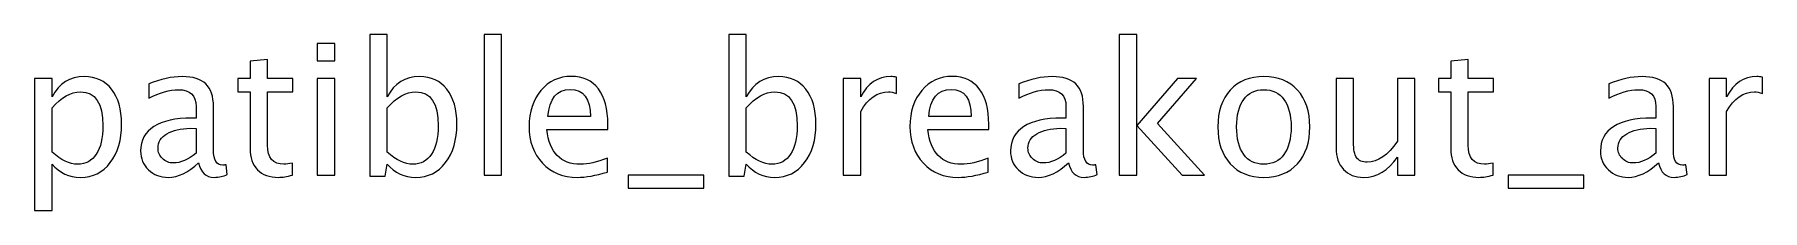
# Model space of a CAD drawing. Header units: centimetres. Extents: x -55 to 43, y -73 to 74.
# Drawn here: x 8.8 to 20.87, y 32.39 to 33.62 of the extents above; entities that cross this region are included whole.
import ezdxf

# ---------------------------------------------------------------- set-up
doc = ezdxf.new("R2010")
doc.units = ezdxf.units.CM
doc.header["$MEASUREMENT"] = 0
doc.layers.add('Layer 1', color=7, linetype='Continuous')

msp = doc.modelspace()

# ---------------------------------------------------------------- linework, layer by layer
at = {"layer": 'Layer 1'}
for points, knots in [([(11.13757, 32.63235), (11.13757, 32.63235), (11.13757, 33.61914), (11.13757, 33.61914), (11.13757, 33.61914), (11.13757, 33.61914), (11.25949, 33.61914), (11.25949, 33.61914), (11.25949, 33.61914), (11.25949, 33.61914), (11.25949, 33.18586), (11.25949, 33.18586), (11.25949, 33.18586), (11.30944, 33.28005), (11.38459, 33.32704), (11.4847, 33.32704), (11.4847, 33.32704), (11.56577, 33.32704), (11.62948, 33.29762), (11.67605, 33.23856), (11.67605, 33.23856), (11.72262, 33.17951), (11.7459, 33.09886), (11.7459, 32.99663), (11.7459, 32.99663), (11.7459, 32.88529), (11.71944, 32.79533), (11.66674, 32.72718), (11.66674, 32.72718), (11.61403, 32.65881), (11.54461, 32.62473), (11.45867, 32.62473), (11.45867, 32.62473), (11.37887, 32.62473), (11.31241, 32.65521), (11.25949, 32.71638), (11.25949, 32.71638), (11.25949, 32.71638), (11.24467, 32.63235), (11.24467, 32.63235), (11.24467, 32.63235), (11.24467, 32.63235), (11.13757, 32.63235), (11.13757, 32.63235)], [0, 0, 0, 0, 0.08333333, 0.08333333, 0.08333333, 0.08333333, 0.16666667, 0.16666667, 0.16666667, 0.16666667, 0.25, 0.25, 0.25, 0.25, 0.33333333, 0.33333333, 0.33333333, 0.33333333, 0.41666667, 0.41666667, 0.41666667, 0.41666667, 0.5, 0.5, 0.5, 0.5, 0.58333333, 0.58333333, 0.58333333, 0.58333333, 0.66666667, 0.66666667, 0.66666667, 0.66666667, 0.75, 0.75, 0.75, 0.75, 0.83333333, 0.83333333, 0.83333333, 0.83333333, 1, 1, 1, 1]), ([(11.93682, 32.63997), (11.93682, 32.63997), (11.93682, 33.61914), (11.93682, 33.61914), (11.93682, 33.61914), (11.93682, 33.61914), (12.05874, 33.61914), (12.05874, 33.61914), (12.05874, 33.61914), (12.05874, 33.61914), (12.05874, 32.63997), (12.05874, 32.63997), (12.05874, 32.63997), (12.05874, 32.63997), (11.93682, 32.63997), (11.93682, 32.63997)], [0, 0, 0, 0, 0.2, 0.2, 0.2, 0.2, 0.4, 0.4, 0.4, 0.4, 0.6, 0.6, 0.6, 0.6, 1, 1, 1, 1]), ([(13.64645, 32.63235), (13.64645, 32.63235), (13.64645, 33.61914), (13.64645, 33.61914), (13.64645, 33.61914), (13.64645, 33.61914), (13.76837, 33.61914), (13.76837, 33.61914), (13.76837, 33.61914), (13.76837, 33.61914), (13.76837, 33.18586), (13.76837, 33.18586), (13.76837, 33.18586), (13.81832, 33.28005), (13.89347, 33.32704), (13.99358, 33.32704), (13.99358, 33.32704), (14.07465, 33.32704), (14.13836, 33.29762), (14.18493, 33.23856), (14.18493, 33.23856), (14.2315, 33.17951), (14.25478, 33.09886), (14.25478, 32.99663), (14.25478, 32.99663), (14.25478, 32.88529), (14.22832, 32.79533), (14.17562, 32.72718), (14.17562, 32.72718), (14.12291, 32.65881), (14.05349, 32.62473), (13.96755, 32.62473), (13.96755, 32.62473), (13.88775, 32.62473), (13.82129, 32.65521), (13.76837, 32.71638), (13.76837, 32.71638), (13.76837, 32.71638), (13.75355, 32.63235), (13.75355, 32.63235), (13.75355, 32.63235), (13.75355, 32.63235), (13.64645, 32.63235), (13.64645, 32.63235)], [0, 0, 0, 0, 0.08333333, 0.08333333, 0.08333333, 0.08333333, 0.16666667, 0.16666667, 0.16666667, 0.16666667, 0.25, 0.25, 0.25, 0.25, 0.33333333, 0.33333333, 0.33333333, 0.33333333, 0.41666667, 0.41666667, 0.41666667, 0.41666667, 0.5, 0.5, 0.5, 0.5, 0.58333333, 0.58333333, 0.58333333, 0.58333333, 0.66666667, 0.66666667, 0.66666667, 0.66666667, 0.75, 0.75, 0.75, 0.75, 0.83333333, 0.83333333, 0.83333333, 0.83333333, 1, 1, 1, 1]), ([(16.37419, 32.63997), (16.37419, 32.63997), (16.37419, 33.61914), (16.37419, 33.61914), (16.37419, 33.61914), (16.37419, 33.61914), (16.49611, 33.61914), (16.49611, 33.61914), (16.49611, 33.61914), (16.49611, 33.61914), (16.49611, 32.98647), (16.49611, 32.98647), (16.49611, 32.98647), (16.49611, 32.98647), (16.78186, 33.31307), (16.78186, 33.31307), (16.78186, 33.31307), (16.78186, 33.31307), (16.91352, 33.31307), (16.91352, 33.31307), (16.91352, 33.31307), (16.91352, 33.31307), (16.64047, 32.99896), (16.64047, 32.99896), (16.64047, 32.99896), (16.64047, 32.99896), (16.97067, 32.63997), (16.97067, 32.63997), (16.97067, 32.63997), (16.97067, 32.63997), (16.81361, 32.63997), (16.81361, 32.63997), (16.81361, 32.63997), (16.81361, 32.63997), (16.49611, 32.9852), (16.49611, 32.9852), (16.49611, 32.9852), (16.49611, 32.9852), (16.49611, 32.63997), (16.49611, 32.63997), (16.49611, 32.63997), (16.49611, 32.63997), (16.37419, 32.63997), (16.37419, 32.63997)], [0, 0, 0, 0, 0.08333333, 0.08333333, 0.08333333, 0.08333333, 0.16666667, 0.16666667, 0.16666667, 0.16666667, 0.25, 0.25, 0.25, 0.25, 0.33333333, 0.33333333, 0.33333333, 0.33333333, 0.41666667, 0.41666667, 0.41666667, 0.41666667, 0.5, 0.5, 0.5, 0.5, 0.58333333, 0.58333333, 0.58333333, 0.58333333, 0.66666667, 0.66666667, 0.66666667, 0.66666667, 0.75, 0.75, 0.75, 0.75, 0.83333333, 0.83333333, 0.83333333, 0.83333333, 1, 1, 1, 1]), ([(10.59655, 32.64018), (10.55887, 32.62981), (10.52607, 32.62473), (10.49834, 32.62473), (10.49834, 32.62473), (10.43611, 32.62473), (10.38764, 32.64251), (10.35292, 32.67807), (10.35292, 32.67807), (10.318, 32.71363), (10.30064, 32.76295), (10.30064, 32.82624), (10.30064, 32.82624), (10.30064, 32.82624), (10.30064, 33.22163), (10.30064, 33.22163), (10.30064, 33.22163), (10.30064, 33.22163), (10.2164, 33.22163), (10.2164, 33.22163), (10.2164, 33.22163), (10.2164, 33.22163), (10.2164, 33.31307), (10.2164, 33.31307), (10.2164, 33.31307), (10.2164, 33.31307), (10.30064, 33.31307), (10.30064, 33.31307), (10.30064, 33.31307), (10.30064, 33.31307), (10.30064, 33.43478), (10.30064, 33.43478), (10.30064, 33.43478), (10.30064, 33.43478), (10.42256, 33.44642), (10.42256, 33.44642), (10.42256, 33.44642), (10.42256, 33.44642), (10.42256, 33.31307), (10.42256, 33.31307), (10.42256, 33.31307), (10.42256, 33.31307), (10.59909, 33.31307), (10.59909, 33.31307), (10.59909, 33.31307), (10.59909, 33.31307), (10.59909, 33.22163), (10.59909, 33.22163), (10.59909, 33.22163), (10.59909, 33.22163), (10.42256, 33.22163), (10.42256, 33.22163), (10.42256, 33.22163), (10.42256, 33.22163), (10.42256, 32.84825), (10.42256, 32.84825), (10.42256, 32.84825), (10.42256, 32.7602), (10.46087, 32.71617), (10.53728, 32.71617), (10.53728, 32.71617), (10.55358, 32.71617), (10.57327, 32.71892), (10.59655, 32.72421), (10.59655, 32.72421), (10.59655, 32.72421), (10.59655, 32.64018), (10.59655, 32.64018)], [0, 0, 0, 0, 0.05555556, 0.05555556, 0.05555556, 0.05555556, 0.11111111, 0.11111111, 0.11111111, 0.11111111, 0.16666667, 0.16666667, 0.16666667, 0.16666667, 0.22222222, 0.22222222, 0.22222222, 0.22222222, 0.27777778, 0.27777778, 0.27777778, 0.27777778, 0.33333333, 0.33333333, 0.33333333, 0.33333333, 0.38888889, 0.38888889, 0.38888889, 0.38888889, 0.44444444, 0.44444444, 0.44444444, 0.44444444, 0.5, 0.5, 0.5, 0.5, 0.55555556, 0.55555556, 0.55555556, 0.55555556, 0.61111111, 0.61111111, 0.61111111, 0.61111111, 0.66666667, 0.66666667, 0.66666667, 0.66666667, 0.72222222, 0.72222222, 0.72222222, 0.72222222, 0.77777778, 0.77777778, 0.77777778, 0.77777778, 0.83333333, 0.83333333, 0.83333333, 0.83333333, 0.88888889, 0.88888889, 0.88888889, 0.88888889, 1, 1, 1, 1]), ([(10.77054, 33.43626), (10.77054, 33.43626), (10.77054, 33.55818), (10.77054, 33.55818), (10.77054, 33.55818), (10.77054, 33.55818), (10.89246, 33.55818), (10.89246, 33.55818), (10.89246, 33.55818), (10.89246, 33.55818), (10.89246, 33.43626), (10.89246, 33.43626), (10.89246, 33.43626), (10.89246, 33.43626), (10.77054, 33.43626), (10.77054, 33.43626)], [0, 0, 0, 0, 0.2, 0.2, 0.2, 0.2, 0.4, 0.4, 0.4, 0.4, 0.6, 0.6, 0.6, 0.6, 1, 1, 1, 1]), ([(18.98595, 32.64018), (18.94827, 32.62981), (18.91547, 32.62473), (18.88774, 32.62473), (18.88774, 32.62473), (18.82551, 32.62473), (18.77704, 32.64251), (18.74232, 32.67807), (18.74232, 32.67807), (18.7074, 32.71363), (18.69004, 32.76295), (18.69004, 32.82624), (18.69004, 32.82624), (18.69004, 32.82624), (18.69004, 33.22163), (18.69004, 33.22163), (18.69004, 33.22163), (18.69004, 33.22163), (18.6058, 33.22163), (18.6058, 33.22163), (18.6058, 33.22163), (18.6058, 33.22163), (18.6058, 33.31307), (18.6058, 33.31307), (18.6058, 33.31307), (18.6058, 33.31307), (18.69004, 33.31307), (18.69004, 33.31307), (18.69004, 33.31307), (18.69004, 33.31307), (18.69004, 33.43478), (18.69004, 33.43478), (18.69004, 33.43478), (18.69004, 33.43478), (18.81196, 33.44642), (18.81196, 33.44642), (18.81196, 33.44642), (18.81196, 33.44642), (18.81196, 33.31307), (18.81196, 33.31307), (18.81196, 33.31307), (18.81196, 33.31307), (18.98849, 33.31307), (18.98849, 33.31307), (18.98849, 33.31307), (18.98849, 33.31307), (18.98849, 33.22163), (18.98849, 33.22163), (18.98849, 33.22163), (18.98849, 33.22163), (18.81196, 33.22163), (18.81196, 33.22163), (18.81196, 33.22163), (18.81196, 33.22163), (18.81196, 32.84825), (18.81196, 32.84825), (18.81196, 32.84825), (18.81196, 32.7602), (18.85027, 32.71617), (18.92668, 32.71617), (18.92668, 32.71617), (18.94298, 32.71617), (18.96267, 32.71892), (18.98595, 32.72421), (18.98595, 32.72421), (18.98595, 32.72421), (18.98595, 32.64018), (18.98595, 32.64018)], [0, 0, 0, 0, 0.05555556, 0.05555556, 0.05555556, 0.05555556, 0.11111111, 0.11111111, 0.11111111, 0.11111111, 0.16666667, 0.16666667, 0.16666667, 0.16666667, 0.22222222, 0.22222222, 0.22222222, 0.22222222, 0.27777778, 0.27777778, 0.27777778, 0.27777778, 0.33333333, 0.33333333, 0.33333333, 0.33333333, 0.38888889, 0.38888889, 0.38888889, 0.38888889, 0.44444444, 0.44444444, 0.44444444, 0.44444444, 0.5, 0.5, 0.5, 0.5, 0.55555556, 0.55555556, 0.55555556, 0.55555556, 0.61111111, 0.61111111, 0.61111111, 0.61111111, 0.66666667, 0.66666667, 0.66666667, 0.66666667, 0.72222222, 0.72222222, 0.72222222, 0.72222222, 0.77777778, 0.77777778, 0.77777778, 0.77777778, 0.83333333, 0.83333333, 0.83333333, 0.83333333, 0.88888889, 0.88888889, 0.88888889, 0.88888889, 1, 1, 1, 1]), ([(8.79506, 32.39486), (8.79506, 32.39486), (8.79506, 33.31307), (8.79506, 33.31307), (8.79506, 33.31307), (8.79506, 33.31307), (8.91698, 33.31307), (8.91698, 33.31307), (8.91698, 33.31307), (8.91698, 33.31307), (8.91698, 33.18586), (8.91698, 33.18586), (8.91698, 33.18586), (8.96693, 33.28005), (9.04208, 33.32704), (9.14219, 33.32704), (9.14219, 33.32704), (9.22326, 33.32704), (9.28697, 33.29762), (9.33354, 33.23856), (9.33354, 33.23856), (9.38011, 33.17951), (9.40339, 33.09886), (9.40339, 32.99663), (9.40339, 32.99663), (9.40339, 32.88529), (9.37693, 32.79533), (9.32423, 32.72718), (9.32423, 32.72718), (9.27152, 32.65881), (9.2021, 32.62473), (9.11616, 32.62473), (9.11616, 32.62473), (9.03636, 32.62473), (8.9699, 32.65521), (8.91698, 32.71638), (8.91698, 32.71638), (8.91698, 32.71638), (8.91698, 32.39486), (8.91698, 32.39486), (8.91698, 32.39486), (8.91698, 32.39486), (8.79506, 32.39486), (8.79506, 32.39486)], [0, 0, 0, 0, 0.08333333, 0.08333333, 0.08333333, 0.08333333, 0.16666667, 0.16666667, 0.16666667, 0.16666667, 0.25, 0.25, 0.25, 0.25, 0.33333333, 0.33333333, 0.33333333, 0.33333333, 0.41666667, 0.41666667, 0.41666667, 0.41666667, 0.5, 0.5, 0.5, 0.5, 0.58333333, 0.58333333, 0.58333333, 0.58333333, 0.66666667, 0.66666667, 0.66666667, 0.66666667, 0.75, 0.75, 0.75, 0.75, 0.83333333, 0.83333333, 0.83333333, 0.83333333, 1, 1, 1, 1]), ([(9.94123, 32.7257), (9.868, 32.65839), (9.79751, 32.62473), (9.72978, 32.62473), (9.72978, 32.62473), (9.67411, 32.62473), (9.62775, 32.64209), (9.59114, 32.67701), (9.59114, 32.67701), (9.55431, 32.71194), (9.53589, 32.75596), (9.53589, 32.80909), (9.53589, 32.80909), (9.53589, 32.88254), (9.56679, 32.93906), (9.6286, 32.97843), (9.6286, 32.97843), (9.69041, 33.0178), (9.7791, 33.03748), (9.89467, 33.03748), (9.89467, 33.03748), (9.89467, 33.03748), (9.92324, 33.03748), (9.92324, 33.03748), (9.92324, 33.03748), (9.92324, 33.03748), (9.92324, 33.11855), (9.92324, 33.11855), (9.92324, 33.11855), (9.92324, 33.19665), (9.8826, 33.2356), (9.80111, 33.2356), (9.80111, 33.2356), (9.73803, 33.2356), (9.66903, 33.2157), (9.59431, 33.17591), (9.59431, 33.17591), (9.59431, 33.17591), (9.59431, 33.27624), (9.59431, 33.27624), (9.59431, 33.27624), (9.67644, 33.31011), (9.75391, 33.32704), (9.82651, 33.32704), (9.82651, 33.32704), (9.90123, 33.32704), (9.95647, 33.31011), (9.99182, 33.27603), (9.99182, 33.27603), (10.02738, 33.24195), (10.04516, 33.18946), (10.04516, 33.11855), (10.04516, 33.11855), (10.04516, 33.11855), (10.04516, 32.81438), (10.04516, 32.81438), (10.04516, 32.81438), (10.04516, 32.74475), (10.06654, 32.70982), (10.10951, 32.70982), (10.10951, 32.70982), (10.1148, 32.70982), (10.12263, 32.71067), (10.133, 32.71236), (10.133, 32.71236), (10.133, 32.71236), (10.14168, 32.64463), (10.14168, 32.64463), (10.14168, 32.64463), (10.11395, 32.63129), (10.08347, 32.62473), (10.05003, 32.62473), (10.05003, 32.62473), (9.99309, 32.62473), (9.9569, 32.65839), (9.94123, 32.7257)], [0, 0, 0, 0, 0.05, 0.05, 0.05, 0.05, 0.1, 0.1, 0.1, 0.1, 0.15, 0.15, 0.15, 0.15, 0.2, 0.2, 0.2, 0.2, 0.25, 0.25, 0.25, 0.25, 0.3, 0.3, 0.3, 0.3, 0.35, 0.35, 0.35, 0.35, 0.4, 0.4, 0.4, 0.4, 0.45, 0.45, 0.45, 0.45, 0.5, 0.5, 0.5, 0.5, 0.55, 0.55, 0.55, 0.55, 0.6, 0.6, 0.6, 0.6, 0.65, 0.65, 0.65, 0.65, 0.7, 0.7, 0.7, 0.7, 0.75, 0.75, 0.75, 0.75, 0.8, 0.8, 0.8, 0.8, 0.85, 0.85, 0.85, 0.85, 0.9, 0.9, 0.9, 0.9, 1, 1, 1, 1]), ([(12.79788, 32.66156), (12.71597, 32.63701), (12.6459, 32.62473), (12.58748, 32.62473), (12.58748, 32.62473), (12.48779, 32.62473), (12.40672, 32.65775), (12.34428, 32.72358), (12.34428, 32.72358), (12.28184, 32.78941), (12.25051, 32.87471), (12.25051, 32.9797), (12.25051, 32.9797), (12.25051, 33.08151), (12.27803, 33.16512), (12.33327, 33.23052), (12.33327, 33.23052), (12.38852, 33.29571), (12.45921, 33.32831), (12.54536, 33.32831), (12.54536, 33.32831), (12.62685, 33.32831), (12.68993, 33.29931), (12.73438, 33.24132), (12.73438, 33.24132), (12.77883, 33.18332), (12.80106, 33.10119), (12.80106, 32.99472), (12.80106, 32.99472), (12.80106, 32.99472), (12.80042, 32.95747), (12.80042, 32.95747), (12.80042, 32.95747), (12.80042, 32.95747), (12.37497, 32.95747), (12.37497, 32.95747), (12.37497, 32.95747), (12.39275, 32.7966), (12.47128, 32.71617), (12.61034, 32.71617), (12.61034, 32.71617), (12.66136, 32.71617), (12.7238, 32.73056), (12.79788, 32.75935), (12.79788, 32.75935), (12.79788, 32.75935), (12.79788, 32.66156), (12.79788, 32.66156)], [0, 0, 0, 0, 0.07692308, 0.07692308, 0.07692308, 0.07692308, 0.15384615, 0.15384615, 0.15384615, 0.15384615, 0.23076923, 0.23076923, 0.23076923, 0.23076923, 0.30769231, 0.30769231, 0.30769231, 0.30769231, 0.38461538, 0.38461538, 0.38461538, 0.38461538, 0.46153846, 0.46153846, 0.46153846, 0.46153846, 0.53846154, 0.53846154, 0.53846154, 0.53846154, 0.61538462, 0.61538462, 0.61538462, 0.61538462, 0.69230769, 0.69230769, 0.69230769, 0.69230769, 0.76923077, 0.76923077, 0.76923077, 0.76923077, 0.84615385, 0.84615385, 0.84615385, 0.84615385, 1, 1, 1, 1]), ([(14.4457, 32.63997), (14.4457, 32.63997), (14.4457, 33.31307), (14.4457, 33.31307), (14.4457, 33.31307), (14.4457, 33.31307), (14.56762, 33.31307), (14.56762, 33.31307), (14.56762, 33.31307), (14.56762, 33.31307), (14.56762, 33.18586), (14.56762, 33.18586), (14.56762, 33.18586), (14.61609, 33.28005), (14.68637, 33.32704), (14.77865, 33.32704), (14.77865, 33.32704), (14.79114, 33.32704), (14.80426, 33.32598), (14.81781, 33.32387), (14.81781, 33.32387), (14.81781, 33.32387), (14.81781, 33.20978), (14.81781, 33.20978), (14.81781, 33.20978), (14.79664, 33.21676), (14.77802, 33.22036), (14.76193, 33.22036), (14.76193, 33.22036), (14.68446, 33.22036), (14.61969, 33.17464), (14.56762, 33.08299), (14.56762, 33.08299), (14.56762, 33.08299), (14.56762, 32.63997), (14.56762, 32.63997), (14.56762, 32.63997), (14.56762, 32.63997), (14.4457, 32.63997), (14.4457, 32.63997)], [0, 0, 0, 0, 0.09090909, 0.09090909, 0.09090909, 0.09090909, 0.18181818, 0.18181818, 0.18181818, 0.18181818, 0.27272727, 0.27272727, 0.27272727, 0.27272727, 0.36363636, 0.36363636, 0.36363636, 0.36363636, 0.45454545, 0.45454545, 0.45454545, 0.45454545, 0.54545455, 0.54545455, 0.54545455, 0.54545455, 0.63636364, 0.63636364, 0.63636364, 0.63636364, 0.72727273, 0.72727273, 0.72727273, 0.72727273, 0.81818182, 0.81818182, 0.81818182, 0.81818182, 1, 1, 1, 1]), ([(15.45937, 32.66156), (15.37746, 32.63701), (15.30739, 32.62473), (15.24897, 32.62473), (15.24897, 32.62473), (15.14928, 32.62473), (15.06821, 32.65775), (15.00577, 32.72358), (15.00577, 32.72358), (14.94333, 32.78941), (14.912, 32.87471), (14.912, 32.9797), (14.912, 32.9797), (14.912, 33.08151), (14.93952, 33.16512), (14.99476, 33.23052), (14.99476, 33.23052), (15.05001, 33.29571), (15.1207, 33.32831), (15.20685, 33.32831), (15.20685, 33.32831), (15.28834, 33.32831), (15.35142, 33.29931), (15.39587, 33.24132), (15.39587, 33.24132), (15.44032, 33.18332), (15.46255, 33.10119), (15.46255, 32.99472), (15.46255, 32.99472), (15.46255, 32.99472), (15.46191, 32.95747), (15.46191, 32.95747), (15.46191, 32.95747), (15.46191, 32.95747), (15.03646, 32.95747), (15.03646, 32.95747), (15.03646, 32.95747), (15.05424, 32.7966), (15.13277, 32.71617), (15.27183, 32.71617), (15.27183, 32.71617), (15.32285, 32.71617), (15.38529, 32.73056), (15.45937, 32.75935), (15.45937, 32.75935), (15.45937, 32.75935), (15.45937, 32.66156), (15.45937, 32.66156)], [0, 0, 0, 0, 0.07692308, 0.07692308, 0.07692308, 0.07692308, 0.15384615, 0.15384615, 0.15384615, 0.15384615, 0.23076923, 0.23076923, 0.23076923, 0.23076923, 0.30769231, 0.30769231, 0.30769231, 0.30769231, 0.38461538, 0.38461538, 0.38461538, 0.38461538, 0.46153846, 0.46153846, 0.46153846, 0.46153846, 0.53846154, 0.53846154, 0.53846154, 0.53846154, 0.61538462, 0.61538462, 0.61538462, 0.61538462, 0.69230769, 0.69230769, 0.69230769, 0.69230769, 0.76923077, 0.76923077, 0.76923077, 0.76923077, 0.84615385, 0.84615385, 0.84615385, 0.84615385, 1, 1, 1, 1]), ([(16.01986, 32.7257), (15.94663, 32.65839), (15.87614, 32.62473), (15.80841, 32.62473), (15.80841, 32.62473), (15.75274, 32.62473), (15.70638, 32.64209), (15.66977, 32.67701), (15.66977, 32.67701), (15.63294, 32.71194), (15.61452, 32.75596), (15.61452, 32.80909), (15.61452, 32.80909), (15.61452, 32.88254), (15.64542, 32.93906), (15.70723, 32.97843), (15.70723, 32.97843), (15.76904, 33.0178), (15.85773, 33.03748), (15.9733, 33.03748), (15.9733, 33.03748), (15.9733, 33.03748), (16.00187, 33.03748), (16.00187, 33.03748), (16.00187, 33.03748), (16.00187, 33.03748), (16.00187, 33.11855), (16.00187, 33.11855), (16.00187, 33.11855), (16.00187, 33.19665), (15.96123, 33.2356), (15.87974, 33.2356), (15.87974, 33.2356), (15.81666, 33.2356), (15.74766, 33.2157), (15.67294, 33.17591), (15.67294, 33.17591), (15.67294, 33.17591), (15.67294, 33.27624), (15.67294, 33.27624), (15.67294, 33.27624), (15.75507, 33.31011), (15.83254, 33.32704), (15.90514, 33.32704), (15.90514, 33.32704), (15.97986, 33.32704), (16.0351, 33.31011), (16.07045, 33.27603), (16.07045, 33.27603), (16.10601, 33.24195), (16.12379, 33.18946), (16.12379, 33.11855), (16.12379, 33.11855), (16.12379, 33.11855), (16.12379, 32.81438), (16.12379, 32.81438), (16.12379, 32.81438), (16.12379, 32.74475), (16.14517, 32.70982), (16.18814, 32.70982), (16.18814, 32.70982), (16.19343, 32.70982), (16.20126, 32.71067), (16.21163, 32.71236), (16.21163, 32.71236), (16.21163, 32.71236), (16.22031, 32.64463), (16.22031, 32.64463), (16.22031, 32.64463), (16.19258, 32.63129), (16.1621, 32.62473), (16.12866, 32.62473), (16.12866, 32.62473), (16.07172, 32.62473), (16.03553, 32.65839), (16.01986, 32.7257)], [0, 0, 0, 0, 0.05, 0.05, 0.05, 0.05, 0.1, 0.1, 0.1, 0.1, 0.15, 0.15, 0.15, 0.15, 0.2, 0.2, 0.2, 0.2, 0.25, 0.25, 0.25, 0.25, 0.3, 0.3, 0.3, 0.3, 0.35, 0.35, 0.35, 0.35, 0.4, 0.4, 0.4, 0.4, 0.45, 0.45, 0.45, 0.45, 0.5, 0.5, 0.5, 0.5, 0.55, 0.55, 0.55, 0.55, 0.6, 0.6, 0.6, 0.6, 0.65, 0.65, 0.65, 0.65, 0.7, 0.7, 0.7, 0.7, 0.75, 0.75, 0.75, 0.75, 0.8, 0.8, 0.8, 0.8, 0.85, 0.85, 0.85, 0.85, 0.9, 0.9, 0.9, 0.9, 1, 1, 1, 1]), ([(17.38448, 32.62473), (17.28563, 32.62473), (17.20732, 32.65627), (17.14974, 32.71935), (17.14974, 32.71935), (17.09196, 32.78242), (17.06317, 32.86815), (17.06317, 32.97631), (17.06317, 32.97631), (17.06317, 33.08426), (17.09196, 33.16977), (17.14974, 33.23264), (17.14974, 33.23264), (17.20732, 33.2955), (17.28563, 33.32704), (17.38448, 33.32704), (17.38448, 33.32704), (17.48333, 33.32704), (17.56165, 33.2955), (17.61922, 33.23264), (17.61922, 33.23264), (17.677, 33.16977), (17.70579, 33.08426), (17.70579, 32.97631), (17.70579, 32.97631), (17.70579, 32.86815), (17.677, 32.78242), (17.61922, 32.71935), (17.61922, 32.71935), (17.56165, 32.65627), (17.48333, 32.62473), (17.38448, 32.62473)], [0, 0, 0, 0, 0.11111111, 0.11111111, 0.11111111, 0.11111111, 0.22222222, 0.22222222, 0.22222222, 0.22222222, 0.33333333, 0.33333333, 0.33333333, 0.33333333, 0.44444444, 0.44444444, 0.44444444, 0.44444444, 0.55555556, 0.55555556, 0.55555556, 0.55555556, 0.66666667, 0.66666667, 0.66666667, 0.66666667, 0.77777778, 0.77777778, 0.77777778, 0.77777778, 1, 1, 1, 1]), ([(20.14186, 32.7257), (20.06863, 32.65839), (19.99814, 32.62473), (19.93041, 32.62473), (19.93041, 32.62473), (19.87474, 32.62473), (19.82838, 32.64209), (19.79177, 32.67701), (19.79177, 32.67701), (19.75494, 32.71194), (19.73652, 32.75596), (19.73652, 32.80909), (19.73652, 32.80909), (19.73652, 32.88254), (19.76742, 32.93906), (19.82923, 32.97843), (19.82923, 32.97843), (19.89104, 33.0178), (19.97973, 33.03748), (20.0953, 33.03748), (20.0953, 33.03748), (20.0953, 33.03748), (20.12387, 33.03748), (20.12387, 33.03748), (20.12387, 33.03748), (20.12387, 33.03748), (20.12387, 33.11855), (20.12387, 33.11855), (20.12387, 33.11855), (20.12387, 33.19665), (20.08323, 33.2356), (20.00174, 33.2356), (20.00174, 33.2356), (19.93866, 33.2356), (19.86966, 33.2157), (19.79494, 33.17591), (19.79494, 33.17591), (19.79494, 33.17591), (19.79494, 33.27624), (19.79494, 33.27624), (19.79494, 33.27624), (19.87707, 33.31011), (19.95454, 33.32704), (20.02714, 33.32704), (20.02714, 33.32704), (20.10186, 33.32704), (20.1571, 33.31011), (20.19245, 33.27603), (20.19245, 33.27603), (20.22801, 33.24195), (20.24579, 33.18946), (20.24579, 33.11855), (20.24579, 33.11855), (20.24579, 33.11855), (20.24579, 32.81438), (20.24579, 32.81438), (20.24579, 32.81438), (20.24579, 32.74475), (20.26717, 32.70982), (20.31014, 32.70982), (20.31014, 32.70982), (20.31543, 32.70982), (20.32326, 32.71067), (20.33363, 32.71236), (20.33363, 32.71236), (20.33363, 32.71236), (20.34231, 32.64463), (20.34231, 32.64463), (20.34231, 32.64463), (20.31458, 32.63129), (20.2841, 32.62473), (20.25066, 32.62473), (20.25066, 32.62473), (20.19372, 32.62473), (20.15753, 32.65839), (20.14186, 32.7257)], [0, 0, 0, 0, 0.05, 0.05, 0.05, 0.05, 0.1, 0.1, 0.1, 0.1, 0.15, 0.15, 0.15, 0.15, 0.2, 0.2, 0.2, 0.2, 0.25, 0.25, 0.25, 0.25, 0.3, 0.3, 0.3, 0.3, 0.35, 0.35, 0.35, 0.35, 0.4, 0.4, 0.4, 0.4, 0.45, 0.45, 0.45, 0.45, 0.5, 0.5, 0.5, 0.5, 0.55, 0.55, 0.55, 0.55, 0.6, 0.6, 0.6, 0.6, 0.65, 0.65, 0.65, 0.65, 0.7, 0.7, 0.7, 0.7, 0.75, 0.75, 0.75, 0.75, 0.8, 0.8, 0.8, 0.8, 0.85, 0.85, 0.85, 0.85, 0.9, 0.9, 0.9, 0.9, 1, 1, 1, 1]), ([(20.49619, 32.63997), (20.49619, 32.63997), (20.49619, 33.31307), (20.49619, 33.31307), (20.49619, 33.31307), (20.49619, 33.31307), (20.61811, 33.31307), (20.61811, 33.31307), (20.61811, 33.31307), (20.61811, 33.31307), (20.61811, 33.18586), (20.61811, 33.18586), (20.61811, 33.18586), (20.66658, 33.28005), (20.73686, 33.32704), (20.82914, 33.32704), (20.82914, 33.32704), (20.84163, 33.32704), (20.85475, 33.32598), (20.8683, 33.32387), (20.8683, 33.32387), (20.8683, 33.32387), (20.8683, 33.20978), (20.8683, 33.20978), (20.8683, 33.20978), (20.84713, 33.21676), (20.82851, 33.22036), (20.81242, 33.22036), (20.81242, 33.22036), (20.73495, 33.22036), (20.67018, 33.17464), (20.61811, 33.08299), (20.61811, 33.08299), (20.61811, 33.08299), (20.61811, 32.63997), (20.61811, 32.63997), (20.61811, 32.63997), (20.61811, 32.63997), (20.49619, 32.63997), (20.49619, 32.63997)], [0, 0, 0, 0, 0.09090909, 0.09090909, 0.09090909, 0.09090909, 0.18181818, 0.18181818, 0.18181818, 0.18181818, 0.27272727, 0.27272727, 0.27272727, 0.27272727, 0.36363636, 0.36363636, 0.36363636, 0.36363636, 0.45454545, 0.45454545, 0.45454545, 0.45454545, 0.54545455, 0.54545455, 0.54545455, 0.54545455, 0.63636364, 0.63636364, 0.63636364, 0.63636364, 0.72727273, 0.72727273, 0.72727273, 0.72727273, 0.81818182, 0.81818182, 0.81818182, 0.81818182, 1, 1, 1, 1]), ([(8.91698, 32.80041), (8.97985, 32.74432), (9.03975, 32.71617), (9.09669, 32.71617), (9.09669, 32.71617), (9.15278, 32.71617), (9.19617, 32.73967), (9.22665, 32.78644), (9.22665, 32.78644), (9.25734, 32.83322), (9.27258, 32.89905), (9.27258, 32.98414), (9.27258, 32.98414), (9.27258, 33.14162), (9.22051, 33.22036), (9.11637, 33.22036), (9.11637, 33.22036), (9.04821, 33.22036), (8.98175, 33.18353), (8.91698, 33.10966), (8.91698, 33.10966), (8.91698, 33.10966), (8.91698, 32.80041), (8.91698, 32.80041)], [0, 0, 0, 0, 0.14285714, 0.14285714, 0.14285714, 0.14285714, 0.28571429, 0.28571429, 0.28571429, 0.28571429, 0.42857143, 0.42857143, 0.42857143, 0.42857143, 0.57142857, 0.57142857, 0.57142857, 0.57142857, 0.71428571, 0.71428571, 0.71428571, 0.71428571, 1, 1, 1, 1]), ([(10.77054, 32.63997), (10.77054, 32.63997), (10.77054, 33.31307), (10.77054, 33.31307), (10.77054, 33.31307), (10.77054, 33.31307), (10.89246, 33.31307), (10.89246, 33.31307), (10.89246, 33.31307), (10.89246, 33.31307), (10.89246, 32.63997), (10.89246, 32.63997), (10.89246, 32.63997), (10.89246, 32.63997), (10.77054, 32.63997), (10.77054, 32.63997)], [0, 0, 0, 0, 0.2, 0.2, 0.2, 0.2, 0.4, 0.4, 0.4, 0.4, 0.6, 0.6, 0.6, 0.6, 1, 1, 1, 1]), ([(11.25949, 32.80041), (11.32236, 32.74432), (11.38226, 32.71617), (11.4392, 32.71617), (11.4392, 32.71617), (11.49529, 32.71617), (11.53868, 32.73967), (11.56916, 32.78644), (11.56916, 32.78644), (11.59985, 32.83322), (11.61509, 32.89905), (11.61509, 32.98414), (11.61509, 32.98414), (11.61509, 33.14162), (11.56302, 33.22036), (11.45888, 33.22036), (11.45888, 33.22036), (11.39072, 33.22036), (11.32426, 33.18353), (11.25949, 33.10966), (11.25949, 33.10966), (11.25949, 33.10966), (11.25949, 32.80041), (11.25949, 32.80041)], [0, 0, 0, 0, 0.14285714, 0.14285714, 0.14285714, 0.14285714, 0.28571429, 0.28571429, 0.28571429, 0.28571429, 0.42857143, 0.42857143, 0.42857143, 0.42857143, 0.57142857, 0.57142857, 0.57142857, 0.57142857, 0.71428571, 0.71428571, 0.71428571, 0.71428571, 1, 1, 1, 1]), ([(12.38132, 33.04891), (12.38132, 33.04891), (12.6785, 33.04891), (12.6785, 33.04891), (12.6785, 33.04891), (12.6785, 33.17422), (12.63172, 33.23687), (12.53838, 33.23687), (12.53838, 33.23687), (12.4444, 33.23687), (12.39212, 33.17422), (12.38132, 33.04891)], [0, 0, 0, 0, 0.25, 0.25, 0.25, 0.25, 0.5, 0.5, 0.5, 0.5, 1, 1, 1, 1]), ([(13.76837, 32.80041), (13.83124, 32.74432), (13.89114, 32.71617), (13.94808, 32.71617), (13.94808, 32.71617), (14.00417, 32.71617), (14.04756, 32.73967), (14.07804, 32.78644), (14.07804, 32.78644), (14.10873, 32.83322), (14.12397, 32.89905), (14.12397, 32.98414), (14.12397, 32.98414), (14.12397, 33.14162), (14.0719, 33.22036), (13.96776, 33.22036), (13.96776, 33.22036), (13.8996, 33.22036), (13.83314, 33.18353), (13.76837, 33.10966), (13.76837, 33.10966), (13.76837, 33.10966), (13.76837, 32.80041), (13.76837, 32.80041)], [0, 0, 0, 0, 0.14285714, 0.14285714, 0.14285714, 0.14285714, 0.28571429, 0.28571429, 0.28571429, 0.28571429, 0.42857143, 0.42857143, 0.42857143, 0.42857143, 0.57142857, 0.57142857, 0.57142857, 0.57142857, 0.71428571, 0.71428571, 0.71428571, 0.71428571, 1, 1, 1, 1]), ([(15.04281, 33.04891), (15.04281, 33.04891), (15.33999, 33.04891), (15.33999, 33.04891), (15.33999, 33.04891), (15.33999, 33.17422), (15.29321, 33.23687), (15.19987, 33.23687), (15.19987, 33.23687), (15.10589, 33.23687), (15.05361, 33.17422), (15.04281, 33.04891)], [0, 0, 0, 0, 0.25, 0.25, 0.25, 0.25, 0.5, 0.5, 0.5, 0.5, 1, 1, 1, 1]), ([(17.38427, 32.71617), (17.44459, 32.71617), (17.49158, 32.73882), (17.52503, 32.78433), (17.52503, 32.78433), (17.55826, 32.82962), (17.57498, 32.89376), (17.57498, 32.97631), (17.57498, 32.97631), (17.57498, 33.05865), (17.55826, 33.12257), (17.52503, 33.16787), (17.52503, 33.16787), (17.49158, 33.21295), (17.44459, 33.2356), (17.38427, 33.2356), (17.38427, 33.2356), (17.32373, 33.2356), (17.27674, 33.21295), (17.24372, 33.16787), (17.24372, 33.16787), (17.21049, 33.12257), (17.19398, 33.05865), (17.19398, 32.97631), (17.19398, 32.97631), (17.19398, 32.89376), (17.21049, 32.82962), (17.24372, 32.78433), (17.24372, 32.78433), (17.27674, 32.73882), (17.32373, 32.71617), (17.38427, 32.71617)], [0, 0, 0, 0, 0.11111111, 0.11111111, 0.11111111, 0.11111111, 0.22222222, 0.22222222, 0.22222222, 0.22222222, 0.33333333, 0.33333333, 0.33333333, 0.33333333, 0.44444444, 0.44444444, 0.44444444, 0.44444444, 0.55555556, 0.55555556, 0.55555556, 0.55555556, 0.66666667, 0.66666667, 0.66666667, 0.66666667, 0.77777778, 0.77777778, 0.77777778, 0.77777778, 1, 1, 1, 1]), ([(18.31835, 32.63997), (18.31835, 32.63997), (18.31835, 32.76655), (18.31835, 32.76655), (18.31835, 32.76655), (18.25337, 32.67193), (18.17442, 32.62473), (18.08171, 32.62473), (18.08171, 32.62473), (18.02286, 32.62473), (17.97609, 32.64315), (17.94137, 32.68019), (17.94137, 32.68019), (17.90645, 32.71723), (17.88909, 32.76697), (17.88909, 32.82984), (17.88909, 32.82984), (17.88909, 32.82984), (17.88909, 33.31307), (17.88909, 33.31307), (17.88909, 33.31307), (17.88909, 33.31307), (18.01101, 33.31307), (18.01101, 33.31307), (18.01101, 33.31307), (18.01101, 33.31307), (18.01101, 32.86963), (18.01101, 32.86963), (18.01101, 32.86963), (18.01101, 32.81904), (18.01842, 32.78327), (18.03302, 32.7621), (18.03302, 32.7621), (18.04784, 32.74072), (18.07239, 32.73014), (18.1069, 32.73014), (18.1069, 32.73014), (18.1814, 32.73014), (18.2521, 32.77904), (18.31835, 32.87704), (18.31835, 32.87704), (18.31835, 32.87704), (18.31835, 33.31307), (18.31835, 33.31307), (18.31835, 33.31307), (18.31835, 33.31307), (18.44027, 33.31307), (18.44027, 33.31307), (18.44027, 33.31307), (18.44027, 33.31307), (18.44027, 32.63997), (18.44027, 32.63997), (18.44027, 32.63997), (18.44027, 32.63997), (18.31835, 32.63997), (18.31835, 32.63997)], [0, 0, 0, 0, 0.06666667, 0.06666667, 0.06666667, 0.06666667, 0.13333333, 0.13333333, 0.13333333, 0.13333333, 0.2, 0.2, 0.2, 0.2, 0.26666667, 0.26666667, 0.26666667, 0.26666667, 0.33333333, 0.33333333, 0.33333333, 0.33333333, 0.4, 0.4, 0.4, 0.4, 0.46666667, 0.46666667, 0.46666667, 0.46666667, 0.53333333, 0.53333333, 0.53333333, 0.53333333, 0.6, 0.6, 0.6, 0.6, 0.66666667, 0.66666667, 0.66666667, 0.66666667, 0.73333333, 0.73333333, 0.73333333, 0.73333333, 0.8, 0.8, 0.8, 0.8, 0.86666667, 0.86666667, 0.86666667, 0.86666667, 1, 1, 1, 1]), ([(9.92324, 32.79216), (9.92324, 32.79216), (9.92324, 32.96509), (9.92324, 32.96509), (9.92324, 32.96509), (9.92324, 32.96509), (9.88408, 32.96636), (9.88408, 32.96636), (9.88408, 32.96636), (9.81635, 32.96636), (9.76174, 32.95387), (9.72004, 32.9289), (9.72004, 32.9289), (9.67855, 32.90371), (9.65781, 32.87048), (9.65781, 32.82899), (9.65781, 32.82899), (9.65781, 32.79999), (9.66818, 32.77544), (9.68871, 32.75533), (9.68871, 32.75533), (9.70946, 32.73522), (9.73465, 32.72506), (9.76449, 32.72506), (9.76449, 32.72506), (9.81529, 32.72506), (9.86821, 32.7475), (9.92324, 32.79216)], [0, 0, 0, 0, 0.125, 0.125, 0.125, 0.125, 0.25, 0.25, 0.25, 0.25, 0.375, 0.375, 0.375, 0.375, 0.5, 0.5, 0.5, 0.5, 0.625, 0.625, 0.625, 0.625, 0.75, 0.75, 0.75, 0.75, 1, 1, 1, 1]), ([(16.00187, 32.79216), (16.00187, 32.79216), (16.00187, 32.96509), (16.00187, 32.96509), (16.00187, 32.96509), (16.00187, 32.96509), (15.96271, 32.96636), (15.96271, 32.96636), (15.96271, 32.96636), (15.89498, 32.96636), (15.84037, 32.95387), (15.79867, 32.9289), (15.79867, 32.9289), (15.75718, 32.90371), (15.73644, 32.87048), (15.73644, 32.82899), (15.73644, 32.82899), (15.73644, 32.79999), (15.74681, 32.77544), (15.76734, 32.75533), (15.76734, 32.75533), (15.78809, 32.73522), (15.81328, 32.72506), (15.84312, 32.72506), (15.84312, 32.72506), (15.89392, 32.72506), (15.94684, 32.7475), (16.00187, 32.79216)], [0, 0, 0, 0, 0.125, 0.125, 0.125, 0.125, 0.25, 0.25, 0.25, 0.25, 0.375, 0.375, 0.375, 0.375, 0.5, 0.5, 0.5, 0.5, 0.625, 0.625, 0.625, 0.625, 0.75, 0.75, 0.75, 0.75, 1, 1, 1, 1]), ([(20.12387, 32.79216), (20.12387, 32.79216), (20.12387, 32.96509), (20.12387, 32.96509), (20.12387, 32.96509), (20.12387, 32.96509), (20.08471, 32.96636), (20.08471, 32.96636), (20.08471, 32.96636), (20.01698, 32.96636), (19.96237, 32.95387), (19.92067, 32.9289), (19.92067, 32.9289), (19.87918, 32.90371), (19.85844, 32.87048), (19.85844, 32.82899), (19.85844, 32.82899), (19.85844, 32.79999), (19.86881, 32.77544), (19.88934, 32.75533), (19.88934, 32.75533), (19.91009, 32.73522), (19.93528, 32.72506), (19.96512, 32.72506), (19.96512, 32.72506), (20.01592, 32.72506), (20.06884, 32.7475), (20.12387, 32.79216)], [0, 0, 0, 0, 0.125, 0.125, 0.125, 0.125, 0.25, 0.25, 0.25, 0.25, 0.375, 0.375, 0.375, 0.375, 0.5, 0.5, 0.5, 0.5, 0.625, 0.625, 0.625, 0.625, 0.75, 0.75, 0.75, 0.75, 1, 1, 1, 1]), ([(12.94287, 32.54853), (12.94287, 32.54853), (12.94287, 32.63997), (12.94287, 32.63997), (12.94287, 32.63997), (12.94287, 32.63997), (13.47119, 32.63997), (13.47119, 32.63997), (13.47119, 32.63997), (13.47119, 32.63997), (13.47119, 32.54853), (13.47119, 32.54853), (13.47119, 32.54853), (13.47119, 32.54853), (12.94287, 32.54853), (12.94287, 32.54853)], [0, 0, 0, 0, 0.2, 0.2, 0.2, 0.2, 0.4, 0.4, 0.4, 0.4, 0.6, 0.6, 0.6, 0.6, 1, 1, 1, 1]), ([(19.09136, 32.54853), (19.09136, 32.54853), (19.09136, 32.63997), (19.09136, 32.63997), (19.09136, 32.63997), (19.09136, 32.63997), (19.61968, 32.63997), (19.61968, 32.63997), (19.61968, 32.63997), (19.61968, 32.63997), (19.61968, 32.54853), (19.61968, 32.54853), (19.61968, 32.54853), (19.61968, 32.54853), (19.09136, 32.54853), (19.09136, 32.54853)], [0, 0, 0, 0, 0.2, 0.2, 0.2, 0.2, 0.4, 0.4, 0.4, 0.4, 0.6, 0.6, 0.6, 0.6, 1, 1, 1, 1])]:
    msp.add_open_spline(points, degree=3, knots=knots, dxfattribs=at)

doc.saveas('drawing.dxf')
